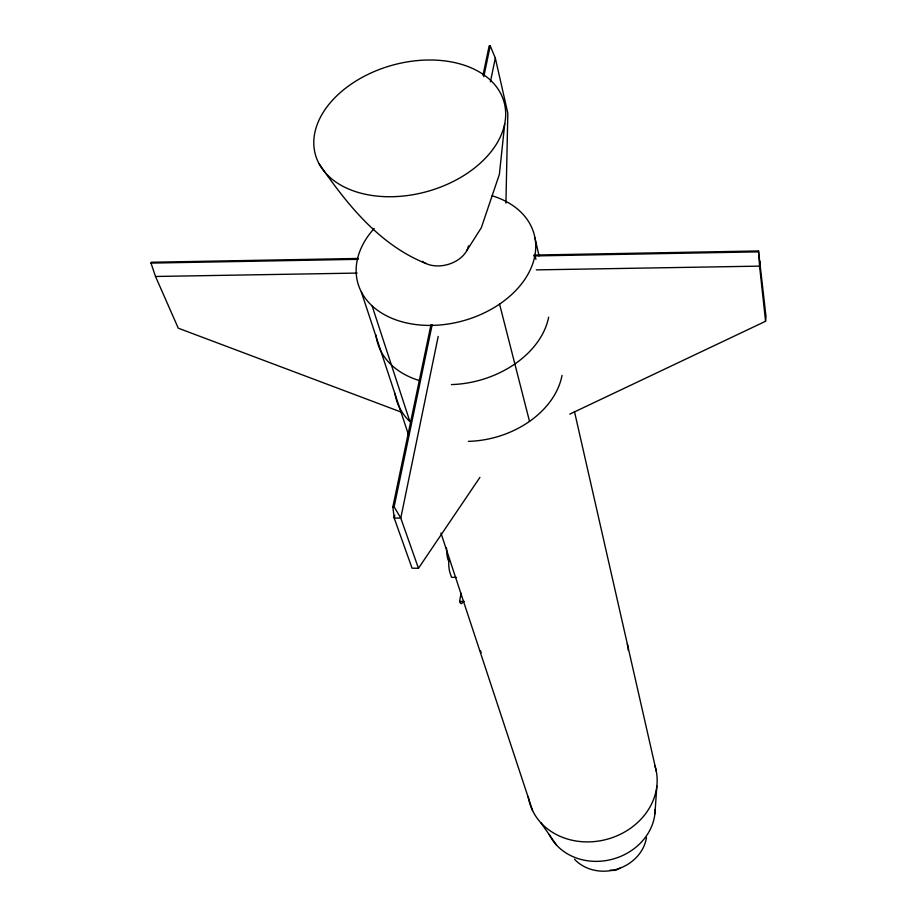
<?xml version="1.0" encoding="UTF-8"?>
<svg xmlns="http://www.w3.org/2000/svg" width="917" height="917" viewBox="0 0 917 917"><rect width="100%" height="100%" fill="white"/><g stroke="black" fill="none" stroke-linecap="round" stroke-linejoin="round"><path stroke-width="1.38" d="M505.932 203.104L507.823 113.204L495.318 58.069L490.228 45.85L489.151 45.896L482.995 75.32M654.91 813.78L656.859 786.098M569.766 414.14L765.569 321.271L766.004 316.594L758.508 250.96L533.946 255.064M760.033 261.402L759.585 266.136L765.569 321.271M536.353 269.885L759.585 266.136L758.508 250.96M504.751 123.646L499.387 174.345L481.322 227.714L466.604 250.903M462.535 602.435A12.494 2.992 -89.1 0 1 459.566 601.437L461.056 593.23M490.412 81.854L495.318 58.069M438.188 336.47L400.775 518.105L418.461 568.276L412.065 568.196L394.195 518.048L392.866 506.814L430.99 324.721M483.786 76.673L490.228 45.85M394.768 515.251L394.195 518.048L400.775 518.105L394.127 506.814L432.171 324.71M400.614 411.871L178.265 328.183L155.512 276.476L150.996 263.099L151.271 262.239L358.352 258.456M418.461 568.276L479.923 477.367M533.786 255.946L758.428 251.854M150.996 263.099L358.146 259.328M155.512 276.476L357.149 273.083M392.866 506.814L394.127 506.814M456.494 577.401L451.542 577.332L449.915 572.414A12.735 3.106 -89.3 0 1 448.872 558.579M459.566 601.437L464.438 601.518M425.969 263.511C379.145 244.793 346.66 203.872 318.944 163.513M541.019 822.927L556.527 845.084M361.309 291.858L408.581 435.048M440.928 533.006L532.559 810.559M480.405 650.566L481.138 652.766M372.084 305.831L409.91 421.614A85.636 63.502 -15.6 0 1 394.952 393.324M499.559 304.112L529.533 421.396M535.276 256.588L535.906 259.339M534.978 237.916L539.058 255.877M574.455 411.492L656.285 771.254M446.522 547.988L446.751 552.137A12.792 3.129 -89.4 0 0 448.883 561.204M627.274 644.158A45.277 25.023 8.3 0 1 628.271 650.394M492.142 195.78A91.471 64.683 -15.6 0 1 521.28 284.213A91.471 64.683 -15.6 0 1 394.448 319.322A91.471 64.683 -15.6 0 1 374.193 228.436M468.518 245.825A26.708 18.798 -15.6 0 1 449.536 263.981A26.708 18.798 -15.6 0 1 422.313 261.345M655.174 809.516A55.559 48.326 -15.6 0 1 610.607 859.676A55.559 48.326 -15.6 0 1 549.272 834.504M646.485 837.542A40.829 35.786 -15.6 0 1 616.889 869.224A40.829 35.786 -15.6 0 1 574.466 859.183M619.903 868.158A9.835 8.7 -15.6 0 1 610.241 870.038M654.99 766.062A65.336 56.292 -15.6 0 1 604.899 839.823A65.336 56.292 -15.6 0 1 528.226 796.506M562.018 375.34A85.636 63.502 -15.6 0 1 468.369 441.364M548.641 317.167A88.49 64.133 -15.6 0 1 451.416 384.578M419.654 380.635A88.49 64.133 -15.6 0 1 375.97 334.992M372.279 195.504A97.924 65.508 -15.6 0 0 504.98 106.063A97.924 65.508 -15.6 0 0 351.956 83.607A97.924 65.508 -15.6 0 0 372.279 195.504"/></g></svg>
